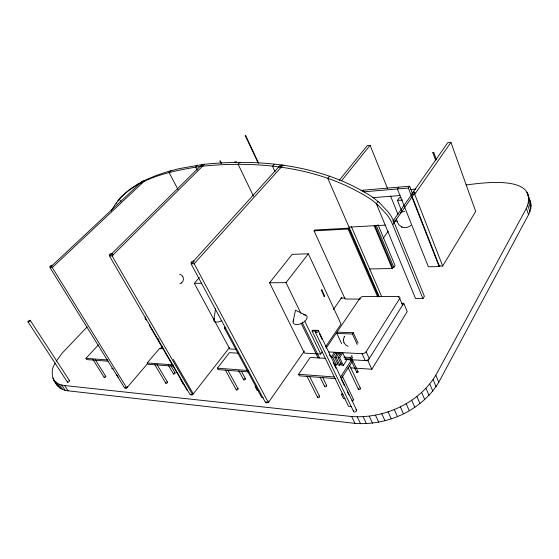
<?xml version="1.0" encoding="UTF-8"?>
<svg xmlns="http://www.w3.org/2000/svg" width="559" height="559" viewBox="0 0 559 559"><rect width="100%" height="100%" fill="white"/><g stroke="black" fill="none" stroke-linecap="round" stroke-linejoin="round"><path stroke-width="0.84" d="M436.404 159.615L433.728 152.355L433.169 152.355L432.834 152.649L435.803 160.685M343.897 342.513L343.422 339.208L344.568 336.204M181.382 282.98C183.457 281.561 184.072 278.473 182.681 276.377M55.257 363.105C47.578 373.51 55.292 390.042 68.086 390.818L354.986 423.373C387.226 425.839 421.877 410.355 438.773 382.258L528.528 214.705C531.106 209.981 532.203 203.818 529.184 199.032M53.741 379.98C56.138 383.572 60.505 385.081 64.62 385.542L351.66 416.525C384.019 418.796 418.684 403.298 435.817 375.229L526.417 208.29C540.812 173.73 480.488 183.247 466.15 184.931M213.866 319.566L215.564 308.841M324.073 296.116L324.646 295.851M321.928 290.086L321.376 290.317M293.119 321.341L295.508 310.245L305.696 315.164M111.171 211.078C127.899 179.404 167.959 171.592 200.297 166.414C257.916 160.272 320.014 166.778 369.702 198.543A66.745 45.538 36.3 0 1 376.354 203.679L376.822 204.077M433.721 152.446L432.834 152.684M344.169 336.846L344.456 336.364M203.504 164.367C260.606 158.456 322.11 164.877 371.344 196.349A66.563 45.572 36.2 0 1 377.982 201.471L376.354 203.679L415.582 298.583L422.96 298.625L424.386 296.27L392.97 219.61A63.006 43.42 36.7 0 0 391.936 217.64L390.965 215.963A13.227 9.412 34.5 0 0 390.517 215.271L389.225 213.419A28.425 20.04 35.2 0 0 388.4 212.287L379.673 202.945M442.672 266.028L475.702 211.414L450.931 142.363L447.745 142.741L411.41 194.56L439.416 266.098L442.672 266.028L414.729 194.301L450.931 142.363M56.354 361.163L62.105 353.218L87.113 326.931M398.714 187.16L397.393 188.984L428.376 266.79L439.122 266.58L439.905 265.287M350.074 367.794L371.84 369.233L407.231 311.559L403.745 303.292L402.019 303.271M371.84 369.233L367.941 360.73L403.745 303.292M345.134 398.742L343.464 398.588L341.458 394.465L342.073 393.487M328.825 351.939L362.085 353.721A3.186 1.852 -23.8 0 0 366.131 351.737L399.741 298.499A3.019 1.635 -21.7 0 0 398.315 296.605L363.588 296.438A2.921 1.551 -23.2 0 0 359.898 298.247L326.093 348.187M341.06 379.016L352.275 361.477L351.541 359.905L345.511 359.542M345.315 358.64L351.394 358.997L352.736 356.908M340.298 377.43L351.541 359.905M351.394 358.997L350.682 357.474L352.023 355.384M343.352 365.425L346.398 360.709L342.751 352.988L341.2 352.904L338.118 357.592L341.801 365.32L343.352 365.425L339.669 357.683L342.751 352.988M340.005 354.336L339.271 352.799L337.727 352.715L334.638 357.39L338.328 365.097L339.872 365.195L341.179 363.182M116.251 203.273L116.496 202.896M334.876 364.873L336.406 364.971L337.72 362.966M339.872 365.195L336.183 357.481L339.271 352.799M357.229 344.456L352.415 334.016L353.288 332.696L337.706 332.137L336.825 333.437L341.619 343.645M392.104 267.488L393.843 267.461L395.087 265.588L378.003 224.662M332.717 357.278L335.812 352.61L334.275 352.526L331.18 357.187L332.717 357.278L336.406 364.971M369.562 268.949L392.139 268.53L392.684 267.712L375.124 225.836M325.548 346.894L341.032 324.073L308.358 253.807L292.147 254.345L269.578 282.77L304.466 353.12L320.712 354.029L322.159 351.884M335.854 378.618L299.393 375.83L298.618 374.299L310.196 357.453L325.701 358.368M193.414 261.256L280.192 165.373L283.161 165.038L194.176 263.743L191.087 263.827L265.336 402.249L268.383 402.564L304.375 351.031M333.36 309.511L341.856 297.346M394.612 221.874L414.764 193.009M383.229 238.309L388.219 231.167M422.96 298.625L392.732 224.725L396.701 219.016M393.131 220.931L413.332 192.107M351.073 406.484L348.523 406.232L312.069 331.012L312.628 330.215L317.805 330.397M363.951 191.8L408.356 188.062L409.663 186.224L412.507 193.498M402.256 212.378L397.456 200.395L399.343 197.753L401.041 197.62M255.854 385.822L255.211 386.723L257.273 390.559L258.936 390.713M117.39 201.61L117.649 201.247M359.751 299.107L345.113 299.002L314.06 230.846L348.117 229.036L348.753 228.184L378.583 296.759M117.914 200.898L118.18 200.541M362.693 191.346L363.602 190.165M269.578 282.77L286.005 282.644L308.358 253.807M248.65 371.952L218.164 369.625L217.374 368.199L229.456 352.659L238.12 353.176M118.312 200.367L119.409 199.004M111.325 254.156L201.946 164.563L204.524 164.241L112.1 255.903L109.466 256.001L189.99 394.465L192.624 394.738L229.504 347.558M314.06 230.846L314.71 230.022L348.753 228.184M263.226 397.756L261.773 397.61L224.313 327.874L224.907 327.141M341.647 180.613L370.1 145.312L387.646 188.788M339.32 180.208L367.291 145.654L370.1 145.312M329.51 176.148L327.77 178.244L379.275 296.752M51.889 265.832L142.259 181.2L144.522 180.941L52.26 267.558L49.982 267.621L124.482 387.694L126.781 387.932L147.723 363.455M160.174 348.9L162.438 346.252M173.772 366.229L147.988 364.258L147.199 362.931L159.546 348.516L163.829 348.767M236.422 349.326L229.777 348.956L194.287 283.329L199.416 277.509M149.868 324.513L149.26 325.191L187.076 390.189M279.856 167.218L281.673 165.205M274.343 164.276L272.519 166.282L275.07 171.802M107.908 361.198L86.757 359.584L85.967 358.333L98.419 344.889M239.972 162.257L238.099 164.199L253.513 196.251M122.114 196.02L119.235 198.822L120.933 201.869M122.239 195.895L128.912 190.032L136.913 184.631L146.178 179.712L156.625 175.316L167.092 171.802L178.587 168.755L203.231 164.402L201.331 166.289M197.558 165.171L195.65 167.05L197.222 170.153M171.033 170.67L169.118 172.507L177.993 189.536M141.476 182.87L143.39 181.074M137.346 185.057L139.261 183.268M410.879 225.298C408.552 227.597 404.821 228.289 401.83 226.975M179.942 283.692L181.34 283.008M400.51 212.783L401.096 212.427M403.2 211.623L404.639 211.414M234.333 162.005L236.541 161.733M361.023 190.381L409.663 186.224M410.579 189.529L415.784 189.103M372.601 197.69L400.006 195.538M411.41 194.56L414.729 194.301M397.456 200.395L402.564 200.01M349.012 227.122L385.221 225.137M194.287 283.329L201.806 283.273M340.738 298.108L345.099 298.136M224.313 327.874L225.78 327.93M312.069 331.012L316.38 331.166M336.825 333.437L352.415 334.016M343.722 357.075L350.682 357.474M334.638 357.39L336.183 357.481M338.118 357.592L339.669 357.683M344.798 359.36L367.941 360.73M85.967 358.333L107.957 359.982M147.199 362.931L172.983 364.866M217.374 368.199L247.986 370.498M298.618 374.299L334.219 376.976M341.458 394.465L343.135 394.619M179.684 274.238L181.451 275.056L182.709 276.419M348.054 346.321L345.658 344.966L343.862 342.429M321.893 289.946L321.313 290.205L324.08 296.179M324.136 296.221L324.695 295.949L321.928 289.981M401.711 226.926L398.888 224.865L397.128 221.595M402.005 227.052L401.362 226.758M377.982 201.471L379.484 202.777M377.004 204.238L377.765 204.901M377.954 205.069L386.8 214.523A28.502 20.033 35.3 0 1 387.632 215.655L388.924 217.507A13.262 9.412 34.5 0 1 389.378 218.199L390.35 219.883A63.174 43.392 36.7 0 1 391.398 221.853L392.732 224.725M59.121 384.229L62.573 389.462M56.927 383.097L60.372 388.316M52.77 378.031L58.569 386.877M61.693 385.046L65.151 390.301M64.62 385.542L68.086 390.818M28.02 321.872L67.436 382.132M30.2 320.356L69.498 380.609M95.435 359.919L105.784 376.403M92.92 359.465L104.191 377.374M116.342 374.257L118.424 377.618M52.26 267.558L126.781 387.932M157.016 364.475L167.469 382.146M154.885 364.782L165.792 383.188M168.266 365.097L173.409 373.894M180.948 380.057L183.031 383.642M170.788 365.53L175.065 372.867M112.1 255.903L192.624 394.738M158.113 338.705L158.98 340.2M112.079 253.681L112.953 255.197M173.332 359.423L193.023 393.41A1.432 0.762 -31.6 0 1 191.604 394.94A1.432 0.762 -31.6 0 1 190.549 394.214M228.009 370.463L238.036 388.722M225.382 370.065L236.268 389.84M238.714 370.631L243.696 379.813M241.39 371.232L245.492 378.806M194.176 263.743L268.383 402.564M309.665 376.514L319.615 396.422M306.856 375.983L317.603 397.407M57.165 385.158L55.802 381.727M320.174 377.395L324.688 386.535M322.557 377.171L326.68 385.556M220.176 160.796L221.322 163.13M219.834 160.964L220.98 163.305M302.3 322.732L319.524 358.012M301.182 323.284L318.043 357.767M351.66 416.525L354.986 423.373M286.005 282.644L300.875 313.236M304.69 321.083L320.712 354.029M357.264 416.888L360.583 423.764M315.325 332.235L353.63 411.543M342.227 375.962L353.547 399.58M318.434 330.704L356.593 410.089M319.322 333.541L321.97 339.047M329.537 354.776L330.292 356.349M333.318 362.644L335.966 368.15M341.263 379.163L344.288 385.458M347.321 391.747L348.83 394.899M363.14 416.783L366.445 423.694M335.812 352.61L336.909 354.916M347.998 367.438L358.382 389.364M369.226 416.224L372.511 423.156M349.71 365.628L360.429 388.358M245.513 135.25L258.642 163.221M350.374 358.78L351.087 360.296M351.8 361.82L356.789 372.455M245.184 135.418L257.944 162.606M375.445 415.197L378.716 422.157M351.667 358.144L358.074 371.826M381.727 413.716L384.976 420.696M388.009 411.801L391.237 418.796M353.288 332.696L358.081 343.128M362.085 353.721L365.244 360.569A3.172 1.866 -23.7 0 0 369.268 358.592L366.131 351.737M394.221 409.454L397.421 416.469M400.279 406.721L403.451 413.751M406.114 403.619L409.265 410.662M359.898 298.247L360.262 299.058M411.669 400.188L414.792 407.238M416.867 396.478L419.963 403.535M348.117 229.036L377.653 296.843M351.325 226.521L381.455 296.081M421.661 392.523L424.728 399.58M426 388.365L429.032 395.423M429.822 384.068L432.834 391.118M398.315 296.605L398.672 297.444M433.106 379.673L436.09 386.716M399.741 298.499L402.564 305.186A3.005 1.649 -21.6 0 0 402.201 303.488M374.09 225.529L392.139 268.53M435.817 375.229L438.773 382.258M376.361 225.682L393.843 267.461M390.573 196.034L398.043 214.551M408.356 188.062L411.207 195.35M411.843 196.964L439.122 266.58M527.801 205.3L529.897 211.693M526.417 208.29L528.528 214.705M526.823 192.163L528.877 198.452M528.975 199.591L531.05 205.95M528.653 202.386L530.736 208.766M528.045 194.455L530.833 203.28M396.883 220.197L397.065 221.35M397.044 221.259L397.149 221.685M343.38 340.082L343.408 340.522M413.387 192.764A0.845 0.629 32.7 0 1 413.8 191.863A0.845 0.629 32.7 0 1 414.834 192.68A0.845 0.629 32.7 0 1 413.933 193.197M393.061 221.196A0.88 0.629 33.5 0 1 394.074 220.798A0.88 0.629 33.5 0 1 394.577 221.923A0.88 0.629 33.5 0 1 393.305 221.741M105.183 376.312A0.936 0.433 -33 0 1 105.763 376.682A0.936 0.433 -33 0 1 104.68 377.493A0.936 0.433 -33 0 1 104.253 377.011M113.191 368.367A0.922 0.426 -32.6 0 1 112.086 368.842A0.922 0.426 -32.6 0 1 112.073 368.185M146.654 319.944A6.659 2.97 -30.3 0 1 145.633 316.834M166.848 382.035A0.985 0.503 -31.9 0 1 167.448 382.524A0.985 0.503 -31.9 0 1 166.226 383.334A0.985 0.503 -31.9 0 1 165.911 382.649M174.618 372.727A0.971 0.496 -31.4 0 1 174.988 373.342A0.971 0.496 -31.4 0 1 173.744 374.041A0.971 0.496 -31.4 0 1 173.549 373.321M221.783 320.649A7.078 3.438 -28.6 0 1 215.334 321.935A7.078 3.438 -28.6 0 1 214.342 318.378M237.309 388.589A1.048 0.58 -30 0 1 238.071 389.113A1.048 0.58 -30 0 1 236.813 390A1.048 0.58 -30 0 1 236.296 389.309M244.646 378.611A1.034 0.573 -29.5 0 1 245.45 379.156A1.034 0.573 -29.5 0 1 244.024 379.966A1.034 0.573 -29.5 0 1 243.962 379.002M303.635 314.745A7.609 3.997 -26 0 1 306.283 319.678A7.609 3.997 -26 0 1 296.822 324.548A7.609 3.997 -26 0 1 293.789 319.811M357.46 371.679A0.713 0.426 -24.4 0 1 358.081 372.077A0.713 0.426 -24.4 0 1 357.124 372.622A0.713 0.426 -24.4 0 1 356.908 371.994M318.916 396.128A1.125 0.678 -26.9 0 1 319.566 396.925A1.125 0.678 -26.9 0 1 318.078 397.701A1.125 0.678 -26.9 0 1 317.778 396.715M326.183 385.277A1.111 0.664 -26.3 0 1 326.554 386.178A1.111 0.664 -26.3 0 1 325.058 386.793A1.111 0.664 -26.3 0 1 324.905 385.808M353.008 399.28A1.16 0.72 -25.2 0 1 353.442 400.244A1.16 0.72 -25.2 0 1 351.877 400.887M359.751 388.072A1.146 0.706 -24.6 0 1 360.373 388.945A1.146 0.706 -24.6 0 1 358.787 389.637A1.146 0.706 -24.6 0 1 358.619 388.561M68.932 380.539A1.286 0.573 -33.8 0 1 69.47 381.168A1.286 0.573 -33.8 0 1 67.953 382.209A1.286 0.573 -33.8 0 1 67.492 381.531M127.221 386.569A1.356 0.657 -33 0 1 125.943 388.093A1.356 0.657 -33 0 1 125.041 387.394M268.634 401.062A1.53 0.887 -29.3 0 1 267.097 402.822A1.53 0.887 -29.3 0 1 266.105 401.669M355.817 409.649A1.649 1.041 -25.3 0 1 356.481 410.984A1.649 1.041 -25.3 0 1 354.343 411.976A1.649 1.041 -25.3 0 1 353.784 410.592M28.705 321.872A1.335 0.503 -32.4 0 0 30.249 320.433A1.335 0.503 -32.4 0 0 28.369 321.048A1.335 0.503 -32.4 0 0 28.705 321.872M50.631 266.881A1.46 0.51 -30.7 0 0 52.301 265.385A1.46 0.51 -30.7 0 0 50.198 266.112A1.46 0.51 -30.7 0 0 50.631 266.881M110.249 255.197A1.558 0.58 -29.6 0 0 112.059 253.604A1.558 0.58 -29.6 0 0 109.788 254.296A1.558 0.58 -29.6 0 0 110.249 255.197M192.072 263.016A1.663 0.706 -28.2 0 0 194.008 261.305A1.663 0.706 -28.2 0 0 191.527 261.926A1.663 0.706 -28.2 0 0 192.072 263.016M316.373 332.591A1.733 0.943 -25.5 0 0 318.462 330.767A1.733 0.943 -25.5 0 0 315.807 331.054A1.733 0.943 -25.5 0 0 316.373 332.591"/></g></svg>
